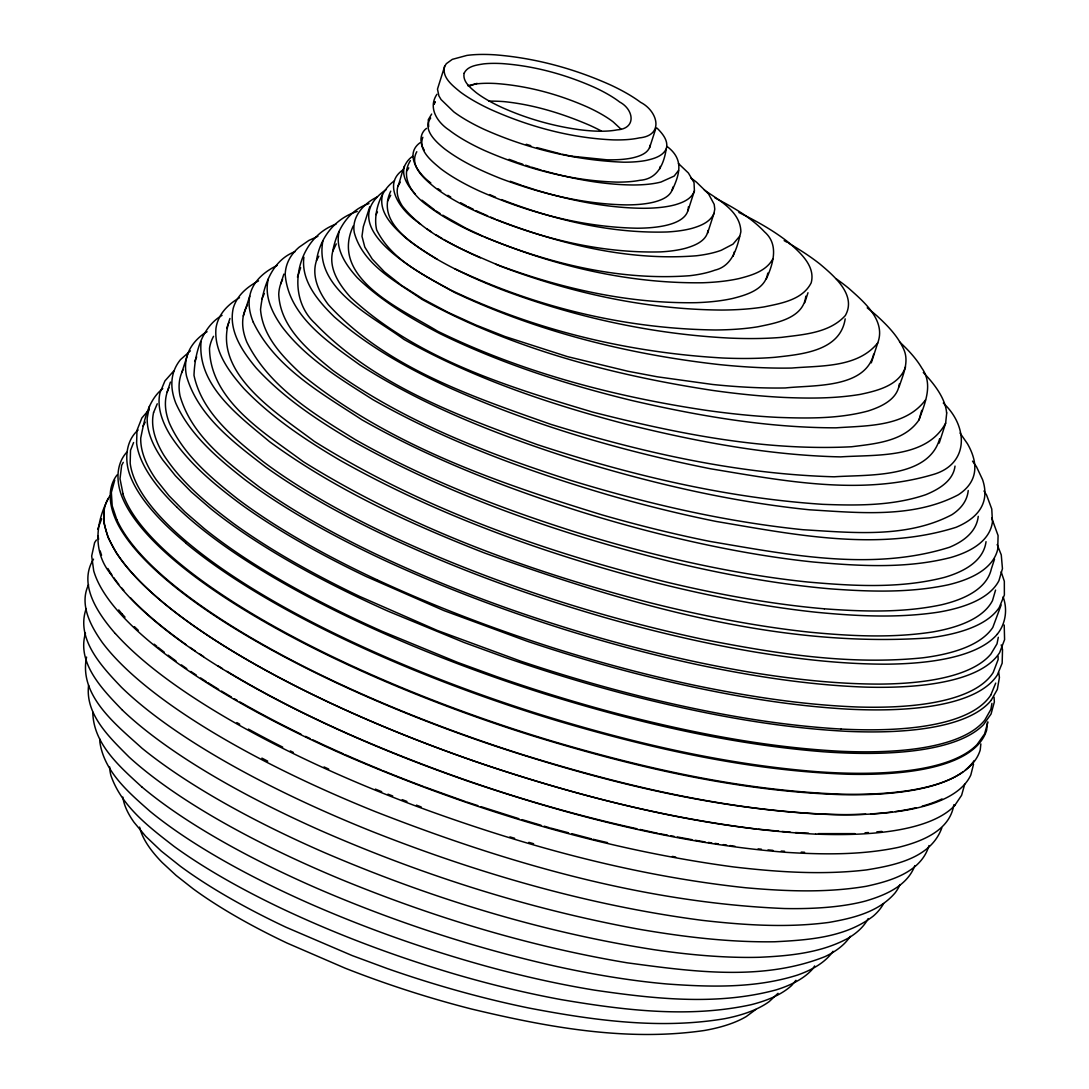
<?xml version="1.0" encoding="UTF-8"?>
<svg xmlns="http://www.w3.org/2000/svg" width="1089" height="1089" viewBox="0 0 1089 1089"><rect width="100%" height="100%" fill="white"/><g stroke="black" fill="none" stroke-linecap="round" stroke-linejoin="round"><path stroke-width="1.5" d="M108.124 498.885C95.832 522.516 92.592 551.17 110.139 573.277M104.095 509.421L103.891 522.829L108.042 537.476L116.577 553.362M335.97 224.143C297.297 237.865 284.066 294.942 315.02 323.392C374.453 385.37 458.183 415.644 537.068 444.543C629.592 474.899 725.274 497.85 822.658 504.33C857.152 505.636 892.708 505.977 925.786 494.692C938.446 489.478 953.188 481.066 955.026 466.092M303.885 257.208C300.863 281.207 318.383 301.258 334.323 316.899C368.313 346.588 408.225 368.722 449.049 387.589C532.589 425.037 620.989 450.928 710.668 468.801C783.222 480.739 859.983 495.944 932.238 474.777C969.755 464.54 968.257 426.071 943.278 403.066M222.047 315.361C201.696 327.136 194.781 353.285 193.992 375.337C202.01 413.099 234.693 438.54 263.102 461.586A400.371 113.46 17.9 0 0 395.647 538.129C493.712 583.119 596.935 616.592 702.405 639.202C774.701 653.468 848.821 665.365 922.655 657.824A405.802 114.998 17.9 0 0 992.841 627.373L1001.145 604.98M201.07 341.578C197.123 385.955 239.376 416.311 269.555 441.671C335.031 489.533 409.341 523.55 484.564 553.008C626.474 603.755 776.811 648.513 929.108 637.895A405.802 114.998 17.9 0 0 999.28 607.444L1004.371 595.016L1004.33 581.281L1001.159 571.807M353.258 225.927C328.715 278.879 403.053 309.793 437.601 331.192C521.808 372.329 613.488 396.478 705.917 410.294A424.07 120.185 17.9 0 0 777.587 417.373C807.793 418.475 838.598 418.884 868.015 411.002C881.083 406.837 897.676 399.404 899.296 383.968M899.119 386.813C903.067 374.67 909.519 361.589 903.571 348.916C897.69 336.079 887.78 325.829 877.516 316.382A254.35 72.078 17.9 0 0 867.212 307.847M357.26 211.429C335.031 218.372 319.907 237.756 316.491 260.584C311.304 276.238 318.954 292.26 328.306 304.621C386.377 368.068 471.809 396.369 550.762 424.329C642.66 452.656 737.716 474.083 834.16 476.805C866.79 474.45 928.454 479.024 939.657 438.69M939.194 443.087L945.647 423.158L946.722 412.922M980.862 743.923L980.223 749.953A430.672 122.05 17.9 0 1 841.225 794.167C742.521 790.628 645.45 768.643 551.02 740.779A461.532 130.803 17.9 0 1 122.758 493.603M987.464 722.497L986.675 730.025A430.672 122.05 17.9 0 1 847.678 774.238C748.96 770.699 651.903 748.715 557.473 720.864A461.137 130.694 17.9 0 1 185.756 543.125M368.926 203.602C347.881 210.531 336.515 230.65 332.703 251.396C328.374 268.997 339.632 285.195 350.821 297.596C417.482 359.111 507.351 386.609 592.484 412.037C676.922 433.613 764.002 451.159 851.571 446.762C875.27 443.74 904.401 441.494 919.048 419.837C924.942 403.202 933.532 384.254 921.73 367.946A283.535 80.355 17.9 0 0 899.528 341.905M339.155 231.481C334.827 249.068 346.084 265.267 357.274 277.681C381.164 300.863 410.267 318.138 439.643 333.506C500.79 363.454 565.94 384.444 631.988 400.534C698.893 415.998 767.173 427.8 836.039 427.827C866.476 425.636 905.34 427.079 925.5 399.922M422.845 137.296C417.754 150.391 431.802 161.213 440.609 168.618A112.058 31.758 17.9 0 0 479.269 190.956C528.886 212.872 582.629 227.179 637.065 228.214A179.481 50.87 17.9 0 0 668.918 224.633C677.481 222.306 688.534 217.228 688.398 206.842M687.962 210.803L694.414 190.874L694.033 182.612L688.425 173.042L678.433 163.5M295.228 251.532C271.665 260.394 263.048 286.693 260.53 309.575C262.64 336.515 283.017 357.097 301.762 374.521C388.446 445.033 496.421 482.413 601.89 514.838A423.757 120.089 17.9 0 0 709.769 541.383C788.15 554.587 871.704 571.779 949.526 547.25A363.222 102.938 17.9 0 0 978.249 516.349M268.302 279.07C264.069 296.126 272.236 312.938 281.874 326.564C305.641 358.24 340.19 378.809 373.023 399.717C446.912 441.535 527.076 471.006 608.343 494.923A423.757 120.089 17.9 0 0 716.222 521.454C794.602 534.658 878.156 551.864 955.979 527.335A363.222 102.938 17.9 0 0 982.564 479.636L976.452 466.677L972.545 461.151M390.76 191.147C375.283 223.191 415.127 245.284 437.356 259.386M386.119 189.622C329.395 228.295 427.119 277.055 454.617 292.492C537.68 331.805 628.054 354.306 719.162 364.57A409.355 116.019 17.9 0 0 791.853 368.041C820.834 365.55 857.628 367.891 877.734 342.94C886.323 320.316 863.591 301.585 848.63 288.204A223.531 63.353 17.9 0 0 836.243 278.838M394.449 180.856C380.265 190.303 372.792 213.839 376.685 229.997C391.169 259.373 422.818 274.578 450.138 289.742C535.23 330.443 628.87 352.645 722.892 358.009A382.035 108.274 17.9 0 0 775.055 357.287C801.109 354.333 840.259 351.379 845.187 318.859M382.511 194.686C377.992 212.886 394.027 227.547 406.265 238.423C434.484 260.761 467.508 275.939 500.722 289.252C573.835 316.994 651.195 334.037 729.344 338.08A382.035 108.26 17.9 0 0 781.494 337.372C803.519 334.527 829.423 333.098 845.336 315.538C856.852 295.051 834.079 276.007 820.003 264.096A189.649 53.742 17.9 0 0 788.422 243.065M412.595 156.367C402.549 162.901 402.072 175.969 397.961 186.124C395.729 193.148 398.601 200.24 402.372 206.134C427.051 236.817 465.833 250.919 500.777 266.315C571.262 293.036 646.24 309.562 721.803 310.052A339.673 96.268 17.9 0 0 764.233 306.88C781.181 303.341 802.607 299.897 811.21 282.786C815.538 266.451 800.891 253.301 789.947 243.582A154.42 43.764 17.9 0 0 738.873 212.491M404.4 166.209C401.269 176.677 408.348 186.423 415.018 193.788M454.78 268.752C535.856 307.316 625.508 328.824 715.35 329.981A339.673 96.254 17.9 0 0 757.753 326.795C775.708 323.065 803.396 318.587 805.806 296.181M991.929 703.385L990.881 709.361L984.851 720.02A428.018 121.301 17.9 0 1 840.64 751.274C765.485 747.353 691.324 732.706 618.593 713.935A460.987 130.639 17.9 0 1 497.156 676.8L457.557 662.371L381.967 631.252A446.041 126.406 17.9 0 1 204.31 528.641L184.939 511.925L168.945 495.686L156.435 480.031A460.987 130.639 17.9 0 1 140.74 438.05C144.306 420.422 147.941 400.384 162.778 388.569M416.788 151.725C408.715 165.964 424.778 179.249 434.688 187.335A120.675 34.195 17.9 0 0 477.295 211.947C534.89 236.98 597.589 253.506 660.737 251.886A204.827 58.044 17.9 0 0 685.784 248.21C694.836 245.556 706.502 241.023 708.068 230.419M707.537 233.264L713.989 213.349L714.779 209.074L714.193 204.378L708.558 193.924L696.606 182.271A110.847 31.418 17.9 0 0 690.685 177.861M149.424 406.238L147.192 418.135A460.987 130.639 17.9 0 0 162.887 460.116L175.397 475.757L191.392 492.01L210.776 508.726A446.082 126.419 17.9 0 0 388.419 611.337L464.009 642.456L503.608 656.885A460.987 130.653 17.9 0 0 625.045 694.033C697.777 712.778 771.924 727.452 847.065 731.345A428.018 121.301 17.9 0 0 991.33 700.118M436.934 94.28C427.678 107.906 437.41 122.417 449.158 130.095A97.806 27.715 17.9 0 0 484.101 150.309C525.973 168.7 571.181 180.883 617.041 182.122A146.947 41.641 17.9 0 0 639.91 180.298C657.334 179.072 663.8 164.643 666.237 148.88C668.782 140.753 662.384 133.457 657.062 128.121M322.943 240.669C313.441 288.993 373.01 316.463 403.951 339.428C473.606 378.577 549.918 404.264 626.965 424.411C696.946 441.698 768.358 455.297 840.613 456.89C875.311 454.481 926.371 459.109 945.647 423.158M410.39 160.627C399.391 178.079 413.521 195.87 427.705 205.685A130.489 36.985 17.9 0 0 475.335 233.209C542.54 261.85 616.197 281.193 689.732 275.708A242.874 68.825 17.9 0 0 714.82 270.181C732.747 266.002 737.239 247.326 740.874 231.753C740.506 211.389 718.917 200.185 704.379 190.085M659.784 168.795L660.247 166.454M88.604 685.267C84.969 714.643 109.989 737.879 128.924 756.896A416.883 118.143 17.9 0 0 341.184 879.436C433.218 917.197 529.036 946.355 627.223 962.826C692.318 971.524 762.246 981.529 825.054 956.591A448.668 127.154 17.9 0 0 850.278 936.309M998.314 637.296L997.007 643.83L990.922 654.013A413.752 117.258 17.9 0 1 879.885 684.096C836.311 684.11 792.928 679.168 749.981 672.185A449.811 127.481 17.9 0 1 597.97 637.337C521.318 615.122 446.109 587.624 374.044 553.226A414.65 117.517 17.9 0 1 259.168 486.906C227.533 462.621 191.691 436.172 180.08 396.069A449.811 127.481 17.9 0 1 182.979 369.933M430.645 118.075C422.001 129.564 436.199 142.101 444.584 148.866C461.654 161.771 481.229 170.81 501.035 178.664C541.247 193.719 583.731 204.269 626.842 204.895A160.505 45.479 17.9 0 0 654.584 201.928C662.166 199.872 671.79 195.993 672.852 187.077M672.09 190.384C680.339 173.097 683.552 158.817 667.026 146.443M953.828 804.757C949.839 830.989 921.035 841.729 898.452 847.351C861.413 855.178 823.27 854.647 785.673 852.319C676.378 843.417 569.424 815.797 465.901 780.459M495.604 264.11C559.542 288.177 627.659 303.831 696.266 302.674A290.763 82.396 17.9 0 0 732.815 298.427C746.591 294.942 765.254 289.497 767.772 273.121M766.316 278.961C773.136 263.878 779.207 244.617 764.56 231.889C750.675 217.16 732.815 207.101 714.997 197.912M973.539 764.206L970.83 774.946A429.08 121.6 17.9 0 1 835.876 814.599C729.426 811.114 624.895 786.231 523.51 754.936A463.778 131.429 17.9 0 1 116.836 519.657M444.68 66.266C441.426 77.36 452.806 85.786 460.252 91.952A92.184 26.122 17.9 0 0 490.268 109.295C528.955 126.664 570.772 138.031 613.257 139.882A136.533 38.7 17.9 0 0 639.325 137.895C664.453 135.594 657.892 111.119 640.591 102.325A90.904 25.768 17.9 0 0 610.684 85.037C574.352 68.675 535.257 58.03 495.495 54.858A136.533 38.7 17.9 0 0 466.895 55.416L452.303 59.364L446.367 63.652L444.68 66.266L437.479 89.121L438.881 95.859L441.099 99.589L453.8 111.868A92.184 26.122 17.9 0 0 483.815 129.21C527.675 148.839 575.468 160.328 623.493 162.193A146.947 41.641 17.9 0 0 646.362 160.382C653.795 158.681 662.657 156.353 666.237 148.88M572.392 156.285L606.804 159.797A136.533 38.7 17.9 0 0 632.872 157.81C639.856 156.135 648.976 153.141 650.31 144.973M114.74 480.126L111.35 492.446L112.194 505.813L116.809 519.644M987.9 721.884L984.606 733.932L977.078 744.563A429.202 121.641 17.9 0 1 930.129 766.806A431.217 122.213 17.9 0 1 816.873 771.679C722.293 764.165 629.456 742.113 539.001 714.098A462.92 131.197 17.9 0 1 456.032 685.471A457.516 129.659 17.9 0 1 377.093 653.209A453.228 128.448 17.9 0 1 214.628 563.449A457.965 129.782 17.9 0 1 170.592 527.239A462.104 130.966 17.9 0 1 130.176 463.193L130.517 450.329L133.579 442.529M369.77 206.76L363.318 226.675L361.984 236.286L364.801 247.094L372.22 259.046L384.431 271.869L401.487 285.345L423.43 299.271L448.164 312.407L475.594 324.89L505.01 336.528L567.396 356.607L627.999 371.267L657.416 376.821L712.71 384.485A409.355 116.006 17.9 0 0 785.387 387.956C812.884 384.853 864.938 388.8 873.677 354.197M964.704 784.243L961.614 795.269L954.985 805.125M919.048 419.837L921.743 410.322M733.115 256.31L734.435 251.682M995.564 590.075L992.501 600.584A397.458 112.643 17.9 0 1 932.402 632.001C891.864 638.208 850.645 636.126 809.985 632.205A436.73 123.778 17.9 0 1 650.337 602.816C529.2 571.385 409.859 528.083 303.246 461.654C265.92 433.667 210.082 401.065 209.51 348.303A436.73 123.765 17.9 0 1 213.553 336.31M434.252 104.163L435.028 101.631M167.202 392.04L170.429 382.089M181.74 372.669L188.193 352.754M229.942 318.492C210.286 372.955 278.58 414.16 314.34 441.413C421.865 508.577 542.771 551.197 665.256 581.798A428.671 121.492 17.9 0 0 824.332 608.805M243.296 316.041L249.749 296.126A420.572 119.191 17.9 0 1 277.137 265.417M280.649 284.066L283.875 274.101M649.534 147.873L655.986 127.944M804.757 302.701L807.984 292.737M871.295 362.855L877.734 342.94M994.516 559.133L991.289 569.098A387.575 109.839 17.9 0 1 941.522 604.776C903.012 612.957 863.346 611.664 824.319 608.805M297.447 277.123L300.646 267.676M88.563 584.698C78.98 604.463 90.755 626.121 102.175 642.333A453.745 128.584 17.9 0 0 375.242 811.591C505.936 862.719 643.381 902.658 784.325 908.525A400.289 113.447 17.9 0 0 865.741 900.971C885.194 895.199 907.178 886.092 914.869 865.632M928.999 845.554C921.212 872.248 890.434 881.055 866.259 886.283C826.415 892.994 785.782 891.306 745.693 887.753C633.077 875.719 523.06 845.486 416.978 806.445A458.85 130.04 17.9 0 1 115.366 633.539M97.642 529.336L101.685 518.813M85.459 633.172C76.584 663.541 103.156 690.14 122.431 710.178M990.881 694.85L995.714 683.102M86.576 657.062C78.517 695.803 116.591 725.097 142.006 748.238A429.978 121.859 17.9 0 0 325.461 853.027C430.754 898.044 541.138 932.143 654.421 949.744A378.033 107.13 17.9 0 0 759.537 957.272C789.77 955.897 821.092 952.916 848.154 938.214A454.685 128.856 17.9 0 0 868.192 918.572M153.563 412.581L157.252 403.788M194.618 361.494L196.66 356.879M261.85 298.999L264.368 293.513M694.414 190.874C691.678 198.988 682.912 202.472 675.384 204.718A179.481 50.87 17.9 0 1 643.504 208.285C607.104 207.999 571.099 200.539 536.332 190.153M905.558 366.898C899.16 385.547 877.353 390.747 860.201 394.395C835.045 398.574 809.44 398.52 784.039 397.444A424.07 120.185 17.9 0 1 712.383 390.379C611.868 375.024 511.462 348.616 421.919 299.339C396.478 281.683 363.263 265.144 354.32 232.774C351.257 216.657 363.971 203.344 377.42 196.81M332.703 251.396L336.283 243.909M941.808 827.953C930.727 858.241 894.586 865.319 866.449 869.92C822.263 875.12 777.628 872.085 733.578 866.939C600.216 848.984 470.339 809.29 346.969 756.065A463.546 131.374 17.9 0 1 128.801 622.649A455.787 129.169 17.9 0 1 93.708 570.827L91.68 556.016L94.62 542.594L96.39 539.981M86.222 608.547C75.468 639.025 102.08 666.917 121.464 687.282A447.579 126.855 17.9 0 0 371.186 831.111C477.635 873.215 588.523 905.463 702.187 920.341C744.25 925.133 786.898 927.978 829.028 922.397C852.796 918.231 878.619 912.146 895.022 892.98A463.016 131.225 17.9 0 0 900.004 884.567M123.261 462.349L121.669 465.343L120.008 478.82L122.989 493.671M316.491 260.584L318.832 256.214M713.989 213.349C710.327 222.074 700.69 225.791 692.236 228.295A204.827 58.044 17.9 0 1 667.189 231.971C610.48 233.672 554.192 219.842 501.566 199.586M376.059 214.601L377.475 212.001M387.534 201.097L390.706 195.271M142.986 426.153L145.232 422.151M991.289 700.104L997.333 689.432L999.43 677.481L998.736 672.566M678.542 170.456L674.145 176.091L661.037 182.013A160.505 45.493 17.9 0 1 633.294 184.98C602.639 184.735 572.283 178.814 542.867 170.551M407.163 170.592L408.77 167.829M397.961 186.124L400.276 182.162M433.708 104.245L434.96 102.162M997.361 634.097C1005.692 623.725 1007.774 609.282 1003.092 596.895M814.626 965.929L812.857 968.72A434.348 123.098 17.9 0 1 775.967 989.928C716.916 1005.8 654.68 998.885 595.057 990.214A350.209 99.249 17.9 0 1 488.648 966.869C427.841 950.166 368.205 929.216 310.433 903.938A385.955 109.376 17.9 0 1 150.037 811.332C128.883 792.669 104.381 771.938 99.916 742.426A350.209 99.249 17.9 0 1 99.875 739.172M739.554 236.395L732.979 244.154L721.272 250.266A242.874 68.838 17.9 0 1 696.184 255.792C627.985 261.183 559.76 244.059 496.557 219.665M772.768 259.032C766.166 271.175 751.737 275.299 739.268 278.512A290.763 82.41 17.9 0 1 702.732 282.759C627.931 283.739 553.58 265.825 484.85 237.034M93.504 559.161C77.673 584.67 98.473 614.223 115.23 633.512M126.678 452.303C114.93 465.316 116.428 484.714 123.261 499.728A463.805 131.442 17.9 0 0 529.962 735.007C631.348 766.316 735.878 791.186 842.341 794.684A429.08 121.6 17.9 0 0 962.717 772.019M117.081 474.94C104.517 491.18 111.241 513.681 120.906 529.635A464.758 131.715 17.9 0 0 496.829 746.632C602.163 781.249 711.035 808.419 822.127 814.218M109.771 496.08C98.282 512.334 105.116 533.95 114.454 549.55A464.69 131.701 17.9 0 0 490.377 766.561C595.71 801.164 704.597 828.334 815.675 834.147M795.909 980.318L791.703 985.409A425.581 120.607 17.9 0 1 750.947 1004.752C688.343 1018.324 623.493 1010.143 561.08 999.593A338.243 95.859 17.9 0 1 455.039 974.151C395.566 956.55 337.304 934.784 281.221 908.28A366.326 103.823 17.9 0 1 174.131 846.452C149.22 827.096 121.56 806.445 110.915 775.45A338.257 95.859 17.9 0 1 109.703 767.037M431.652 114.046L428.263 119.776L428.671 126.719M148.962 409.791L141.869 417.945L136.969 430.4L136.615 443.277A462.117 130.966 17.9 0 0 177.044 507.324M174.022 370.655L164.929 380.932L160.015 392.653A458.21 129.863 17.9 0 0 170.279 435.246C188.329 463.056 214.247 484.401 240.587 504.003A436.675 123.751 17.9 0 0 366.258 576.571L443.836 610.561L526.926 641.149A458.224 129.863 17.9 0 0 652.842 677.821C716.807 693.257 781.82 705.332 847.61 709.13A424.833 120.403 17.9 0 0 997.361 674.935L1002.166 663.187L1002.52 649.534L1001.227 644.906M426.493 128.366C419.51 133.471 419.578 143.38 424.22 150.037M402.426 170.265C382.103 184.899 401.024 210.245 415.957 220.618M419.973 142.782C403.992 154.434 418.884 174.635 430.781 182.898M138.126 430.005C125.861 440.746 124.527 459.027 129.441 473.742A462.893 131.184 17.9 0 0 186.015 543.152M778.036 993.304L769.242 1001.553A414.95 117.598 17.9 0 1 724.457 1018.732C659.648 1029.581 593.478 1020.325 529.54 1008.155A324.318 91.912 17.9 0 1 387.058 968.475L352.196 955.584L286.039 927.256A341.578 96.798 17.9 0 1 180.325 866.218L161.24 851.067L145.681 836.311L134.042 822.304A324.318 91.912 17.9 0 1 122.853 797.08M190.384 350.862L180.529 359.588A454.712 128.87 17.9 0 0 175.778 403.107C189.935 434.906 217.324 457.884 244.031 478.997A426.67 120.92 17.9 0 0 383.26 559.746C441.045 586.549 500.681 609.159 561.352 628.476A454.535 128.815 17.9 0 0 700.322 665.243C754.486 676.5 809.345 685.049 864.693 687.091A420.041 119.041 17.9 0 0 999.634 652.597L1004.589 639.624L1004.208 625.004M755.78 1009.503L746.333 1016.5A402.386 114.032 17.9 0 1 704.529 1030.466C626.502 1041.874 547.372 1027.158 471.523 1009.013A305.219 86.494 17.9 0 1 345.159 968.189L287.156 943.115A312.529 88.563 17.9 0 1 193.148 888.815L176.132 875.447L162.138 862.474A305.219 86.494 17.9 0 1 139.61 827.109M207.073 331.737L204.174 333.411A449.811 127.481 17.9 0 0 186.532 376.154C198.144 416.257 233.985 442.692 265.621 466.977A414.65 117.517 17.9 0 0 380.497 533.311C452.548 567.696 527.757 595.207 604.409 617.409A449.811 127.481 17.9 0 0 756.419 652.257C799.367 659.253 842.75 664.195 886.31 664.167A413.752 117.258 17.9 0 0 997.374 634.097M317.893 236.327L308.908 240.41L299.094 247.23A425.527 120.593 17.9 0 0 285.195 274.428C288.531 316.45 328.755 342.382 359.792 364.897C426.384 407.422 500.709 436.049 575.686 459.994C651.971 483.353 730.106 501.675 809.576 509.802C858.935 512.715 912.895 518.636 958.293 494.801A347.99 98.623 17.9 0 0 967.4 443.659L960.062 433.082M469.808 85.868L477.077 83.349M467.685 85.677L475.757 83.989A106.082 30.07 17.9 0 1 495.808 83.513C527.389 85.772 558.412 94.212 587.311 106.981A72.323 20.5 17.9 0 1 613.23 121.941L620.989 129.155M865.034 832.799L868.409 832.527M876.849 831.833L881.913 831.424M854.906 833.63L818.384 833.63M795.392 832.554L808.528 833.167M781.208 851.067L784.543 851.244M801.245 852.102L804.58 852.279M841.157 729.045C775.368 725.247 710.368 713.186 646.39 697.736A458.224 129.863 17.9 0 1 520.474 661.077L437.383 630.477L359.806 596.486A436.675 123.751 17.9 0 1 234.135 523.932C207.808 504.33 181.877 482.985 163.84 455.175A458.21 129.863 17.9 0 1 153.576 412.581M758.448 829.205L778.649 831.125M782.011 831.438L790.437 832.241M758.121 848.876L761.415 849.216M768.004 849.883L772.931 850.386M756.773 829.042C659.743 817.118 564.687 792.248 472.354 760.544M705.032 841.947L695.204 840.259M708.367 842.423L711.702 842.913M715.024 843.39L718.359 843.88M723.355 844.601L726.69 845.091M730.025 845.568L735.021 846.303M659.471 833.67L667.584 835.168M670.838 835.767L674.091 836.366M677.331 836.965L691.951 839.66M672.389 856.39L675.656 857.029M562.332 154.257L572.269 156.394M636.888 828.743C539.654 807.303 444.72 775.763 353.408 736.15A463.71 131.415 17.9 0 1 226.961 671.328M640.114 829.45L657.851 833.371M593.069 839.279L607.553 842.641M560.672 153.903L536.823 147.587M550.558 828.048L568.54 832.799M571.807 833.67L591.436 838.843M509.897 836.91L514.634 838.271M528.859 842.355L533.596 843.716M518.868 818.683L481.011 806.663M522.026 819.622L541.042 825.244M544.214 826.17L548.965 827.586M531.486 167.134L541.233 170.102M526.3 144.265L530.806 145.681M523.115 185.879L534.862 189.677M466.841 802.035L477.867 805.629M518.568 162.833L522.802 164.262M525.619 165.201L529.853 166.631M510.21 181.25L521.685 185.361M424.982 787.075L465.262 801.518M509.067 159.321L516.976 162.247M387.97 794.153L392.707 795.977M402.209 799.639L406.946 801.477M416.447 805.139L421.198 806.963M487.695 215.84L481.774 213.281A130.489 36.985 17.9 0 1 476.111 210.64M490.649 217.106L495.073 219.025M489.614 194.577L495.468 197.136M376.821 579.675C434.593 606.464 494.229 629.088 554.9 648.404A454.535 128.815 17.9 0 0 693.884 685.158C748.034 696.416 802.892 704.978 858.241 707.02A420.041 119.041 17.9 0 0 993.182 672.512L998.137 659.553L998.055 656.299M483.285 236.381L465.765 228.145L442.801 215.2M435.804 210.844L440.01 213.458M434.525 209.891L421.974 200.185M141.815 786.911C120.117 766.983 93.259 744.086 92.796 712.165M118.742 609.908L121.682 613.597M983.993 490.976L986.593 495.059L991.766 509.026L992.46 521.754A376.086 106.586 17.9 0 1 950.82 557.486C906.075 568.948 859.275 566.062 813.728 562.06A420.572 119.191 17.9 0 1 702.691 543.969A422.859 119.831 17.9 0 1 582.615 512.32C506.508 488.308 431.571 459.313 362.024 419.85C321.663 393.347 275.081 367.674 253.274 322.194M991.711 518.024L998.082 535.557L997.742 549.169A387.575 109.839 17.9 0 1 947.975 584.861C909.465 593.042 869.784 591.749 830.757 588.877A428.671 121.478 17.9 0 1 671.709 561.87C560.522 534.182 451.009 496.271 350.876 439.997C316.708 419.741 283.099 397.458 256.146 367.932C242.493 351.529 228.391 331.002 233.169 308.527A428.671 121.492 17.9 0 1 258.542 280.894M997.17 544.527L1001.267 554.914L1002.452 568.649L998.94 580.668A397.458 112.643 17.9 0 1 938.854 612.086C898.302 618.293 857.097 616.197 816.437 612.277A436.73 123.765 17.9 0 1 656.79 582.887C546.896 554.437 438.826 516.009 339.714 460.13C305.328 439.82 271.624 417.482 243.827 388.528C229.221 371.853 213.92 351.856 215.962 328.374A436.73 123.765 17.9 0 1 239.485 297.733M98.133 536.101L98.582 539.382M994.053 697.191L994.352 701.969L991.058 714.016L983.53 724.634A429.202 121.641 17.9 0 1 936.567 746.891A431.217 122.213 17.9 0 1 823.325 751.764C728.745 744.236 635.908 722.198 545.453 694.183A462.92 131.197 17.9 0 1 462.471 665.542A457.516 129.659 17.9 0 1 383.546 633.294A453.228 128.448 17.9 0 1 221.067 543.52A457.965 129.782 17.9 0 1 177.044 507.324M974.192 760.558A429.08 121.6 17.9 0 1 965.344 769.991M226.743 328.456A428.671 121.492 17.9 0 1 228.962 322.521M601.319 130.993A78.83 22.338 17.9 0 0 589.979 125.426C562.605 113.583 533.61 104.598 503.853 101.604A122.526 34.725 17.9 0 0 488.634 101.154M473.334 209.306A130.489 36.985 17.9 0 1 467.93 206.611M466.446 205.848A130.489 36.985 17.9 0 1 460.688 202.785M450.723 197.055A130.489 36.985 17.9 0 1 447.865 195.299M440.854 190.67A130.489 36.985 17.9 0 1 438.064 188.696M480.344 257.821A154.72 43.846 17.9 0 1 443.808 239.471M442.202 238.532A154.72 43.846 17.9 0 1 435.94 234.748M431.462 231.889A154.72 43.846 17.9 0 1 427.201 229.03M420.64 224.307A154.72 43.846 17.9 0 1 415.93 220.618M784.162 240.642A189.649 53.742 17.9 0 1 787.02 242.262M923.295 372.52A309.507 87.719 17.9 0 1 946.6 412.881M968.23 490.499A347.99 98.623 17.9 0 1 951.854 514.729C906.443 538.551 852.496 532.644 803.138 529.73C723.654 521.604 645.518 503.281 569.234 479.909C486.511 453.296 403.774 421.457 332.798 370.369C308.963 350.903 280.295 327.639 278.743 294.357A425.527 120.593 17.9 0 1 282.596 279.546M253.274 322.194A422.859 119.831 17.9 0 1 249.749 296.126M986.021 541.682A376.086 106.586 17.9 0 1 944.367 577.401C899.623 588.863 852.823 585.991 807.289 581.975A420.572 119.191 17.9 0 1 656.721 554.723A422.859 119.831 17.9 0 1 576.163 532.249C500.055 508.223 425.118 479.228 355.572 439.779C314.34 414.269 269.119 387.071 246.835 342.109A422.859 119.831 17.9 0 1 247.584 304.852M376.808 579.675A426.684 120.92 17.9 0 1 237.579 498.925C210.885 477.812 183.483 454.834 169.34 423.036A454.712 128.87 17.9 0 1 168.931 387.67M990.908 694.864A424.833 120.403 17.9 0 1 841.184 729.058M942.026 798.931A426.344 120.825 17.9 0 1 922.152 806.173M916.067 807.725A426.344 120.825 17.9 0 1 895.43 811.536M892.19 811.958A426.344 120.825 17.9 0 1 870.601 813.932M865.782 814.191A426.344 120.825 17.9 0 1 822.059 814.177M955.107 805.166A426.344 120.825 17.9 0 1 815.607 834.092M472.381 760.49A464.254 131.565 17.9 0 1 116.714 553.389M465.942 780.418A464.254 131.565 17.9 0 1 110.261 573.318M222.442 668.578A463.71 131.415 17.9 0 1 217.977 665.801M203.589 656.585A463.71 131.415 17.9 0 1 199.437 653.836M195.353 651.072A463.71 131.415 17.9 0 1 190.03 647.411M186.137 644.674A463.71 131.415 17.9 0 1 135.213 602.721A455.787 129.169 17.9 0 1 130.435 597.752M123.765 590.388A455.787 129.169 17.9 0 1 121.709 587.965M118.769 584.357A455.787 129.169 17.9 0 1 113.76 577.646M111.936 574.992A455.787 129.169 17.9 0 1 107.879 568.485M101.576 555.227A455.787 129.169 17.9 0 1 100.161 550.911M423.458 786.503A459.014 130.081 17.9 0 1 382.634 770.536M381.096 769.909A459.014 130.081 17.9 0 1 344.709 754.446M343.226 753.779A459.014 130.081 17.9 0 1 312.951 739.907M309.997 738.492A459.014 130.081 17.9 0 1 305.601 736.382M301.04 734.177A459.014 130.081 17.9 0 1 239.907 701.942M237.157 700.35A459.014 130.081 17.9 0 1 234.244 698.662M231.372 696.974A459.014 130.081 17.9 0 1 221.462 691.066M218.685 689.378A459.014 130.081 17.9 0 1 207.863 682.612M206.393 681.687A459.014 130.081 17.9 0 1 200.621 677.957M196.388 675.153A459.014 130.081 17.9 0 1 190.834 671.437M186.763 668.646A459.014 130.081 17.9 0 1 181.468 664.93M176.023 661.023A459.014 130.081 17.9 0 1 168.142 655.17M164.33 652.257A459.014 130.081 17.9 0 1 158.191 647.424M156.843 646.349A459.014 130.081 17.9 0 1 154.202 644.184M138.249 630.272A459.014 130.081 17.9 0 1 134.423 626.665M125.017 617.136A459.014 130.081 17.9 0 1 121.805 613.611M381.695 791.676A453.745 128.584 17.9 0 1 375.378 789.117M328.701 769.065A453.745 128.584 17.9 0 1 324.046 766.942M293.39 752.431A453.745 128.584 17.9 0 1 290.314 750.92M282.704 747.136A453.745 128.584 17.9 0 1 248.401 729.086M239.703 724.226A453.745 128.584 17.9 0 1 236.858 722.606M267.717 761.157A447.77 126.896 17.9 0 1 261.905 758.121M883.587 903.571A459.231 130.149 17.9 0 1 873.31 916.067C845.472 937.52 808.596 940.025 774.783 941.767C729.194 942.448 683.797 936.908 638.944 929.216C529.567 909.152 422.872 875.297 321.051 830.73A439.412 124.527 17.9 0 1 122.417 710.164M833.017 951.282A441.821 125.208 17.9 0 1 797.393 975.104C755.426 988.376 710.654 987.151 667.258 984.007A360.173 102.067 17.9 0 1 556.22 966.365C474.886 948.097 395.361 922.015 318.791 889.087A402.876 114.168 17.9 0 1 141.842 786.911M464.118 73.262C462.43 81.621 470.475 87.773 476.084 92.538A73.657 20.882 17.9 0 0 502.002 107.498C526.314 118.415 552.177 125.848 578.558 129.577A103.469 29.321 17.9 0 0 597.466 131.17L598.474 131.197A106.082 30.07 17.9 0 0 617.055 129.877C636.711 128.706 633.921 109.513 619.682 102.026A72.323 20.5 17.9 0 0 593.777 87.066C564.864 74.297 533.841 65.844 502.26 63.598A106.123 30.084 17.9 0 0 483.57 63.897C476.574 65.041 467.508 66.048 464.118 73.262"/></g></svg>
